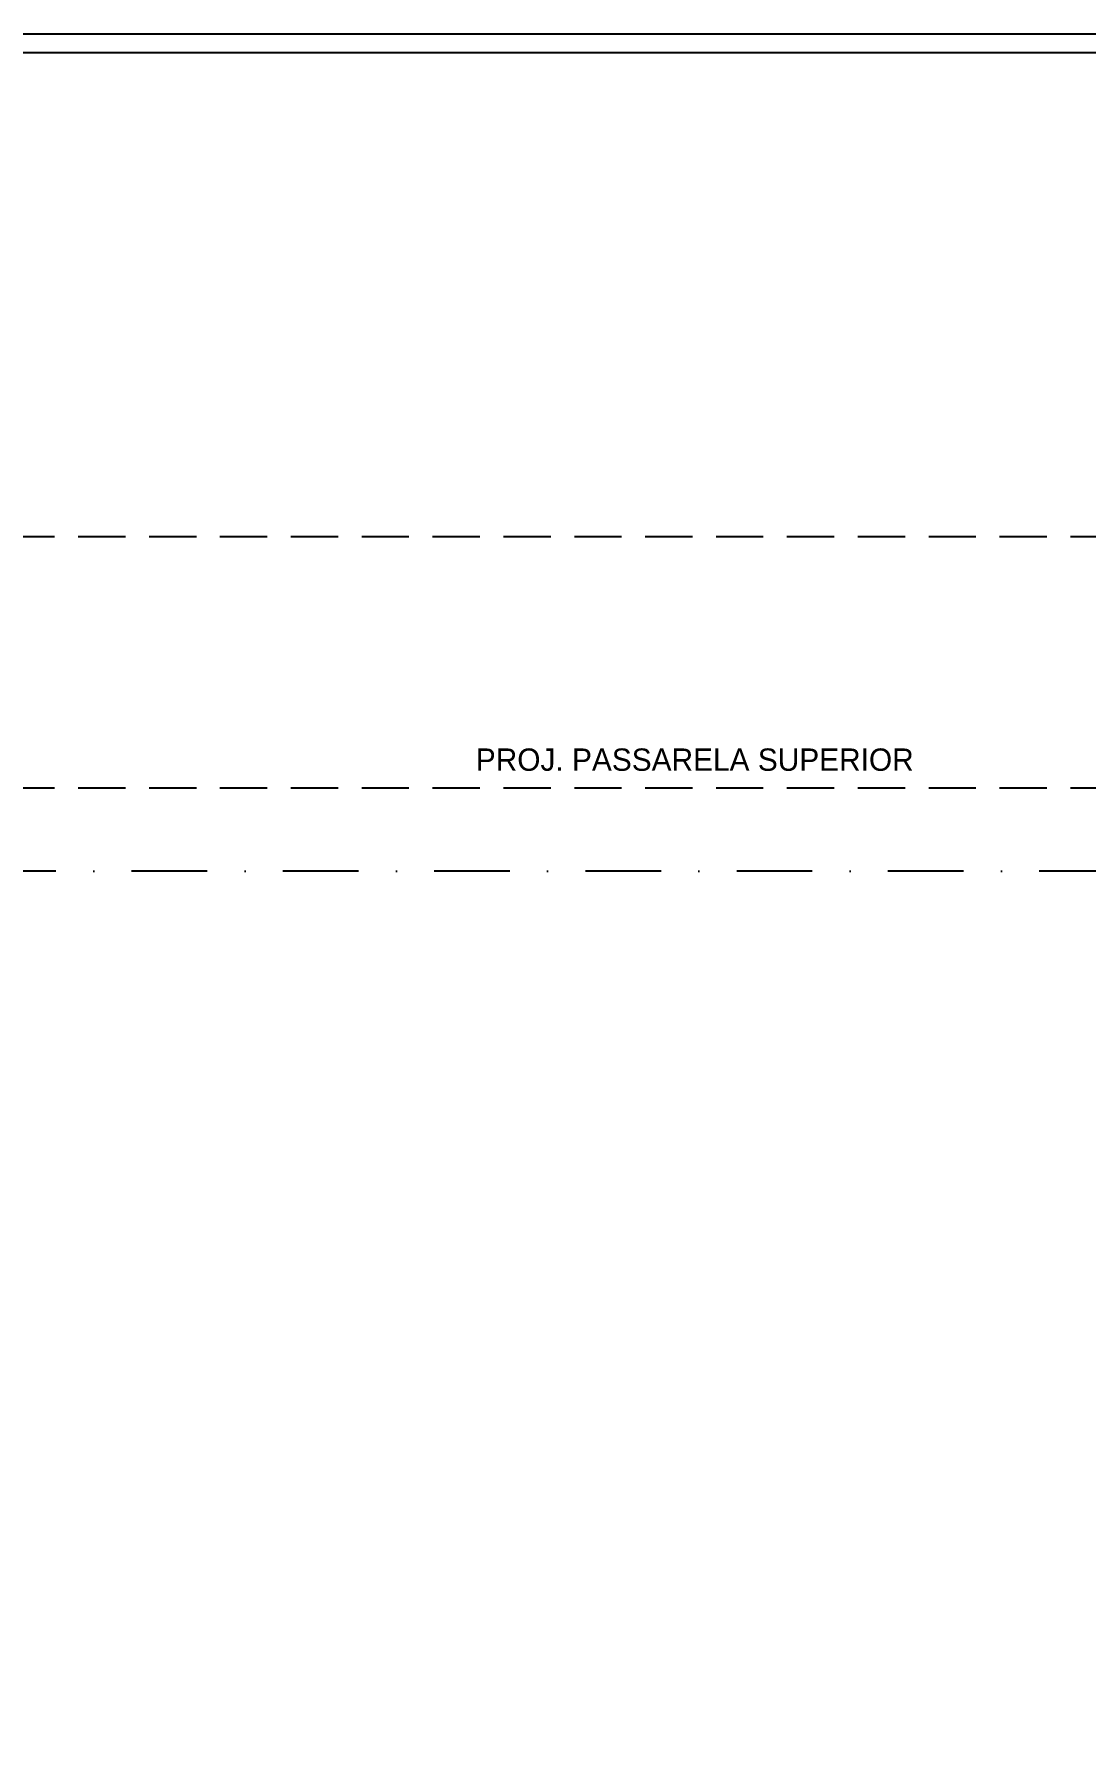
# Model space of a CAD drawing. Header units: centimetres. Extents: x 0 to 1099704, y -139216 to 99734.
# Drawn here: x 685200 to 686330, y 10867 to 12691 of the extents above; entities that cross this region are included whole.
import ezdxf

# ---------------------------------------------------------------- set-up
doc = ezdxf.new("R2010")
doc.units = ezdxf.units.CM
doc.header["$LTSCALE"] = 4
doc.linetypes.add('DASHDOT', pattern=[25.4, 12.7, -6.35, 0, -6.35])
doc.linetypes.add('HIDDENX2', pattern=[19.05, 12.7, -6.35])
for name, color, linetype in [('0.1', 1, 'Continuous'), ('0.4', 4, 'Continuous'), ('B-CORTE', 4, 'DASHDOT'), ('C-TEXTO-02', 2, 'Continuous')]:
    doc.layers.add(name, color=color, linetype=linetype)
doc.styles.add('Símbolos', font='ERASLGHT.TTF')

msp = doc.modelspace()

# ---------------------------------------------------------------- linework, layer by layer
at = {"layer": '0.1', "linetype": 'HIDDENX2'}
for p, q in [((685171.457, 12151.477), (686565.69, 12151.477)), ((685171.457, 11881.48), (686565.69, 11881.48))]:
    msp.add_line(p, q, dxfattribs=at)
at = {"layer": '0.4'}
for points in [[(679146.234, 9701.981), (679126.632, 9701.927), (679508.517, 12691.477), (692508.957, 12691.477), (691671.027, 10275.21)], [(679149.357, 9721.989), (679526.125, 12671.477), (692480.853, 12671.477), (691656.795, 10295.21)]]:
    msp.add_lwpolyline(points, dxfattribs=at)
at = {"layer": 'B-CORTE', "ltscale": 1.6}
msp.add_line((692380.667, 11791.695), (679072.322, 11791.695), dxfattribs=at)

# ---------------------------------------------------------------- next in the draw order: texts
at = {"layer": 'C-TEXTO-02', "insert": (685675.123, 11923.599), "char_height": 24, "width": 536.35929, "attachment_point": 1, "style": 'Símbolos', "bg_fill": 2}
msp.add_mtext('PROJ. PASSARELA SUPERIOR', dxfattribs=at)

doc.saveas('drawing.dxf')
